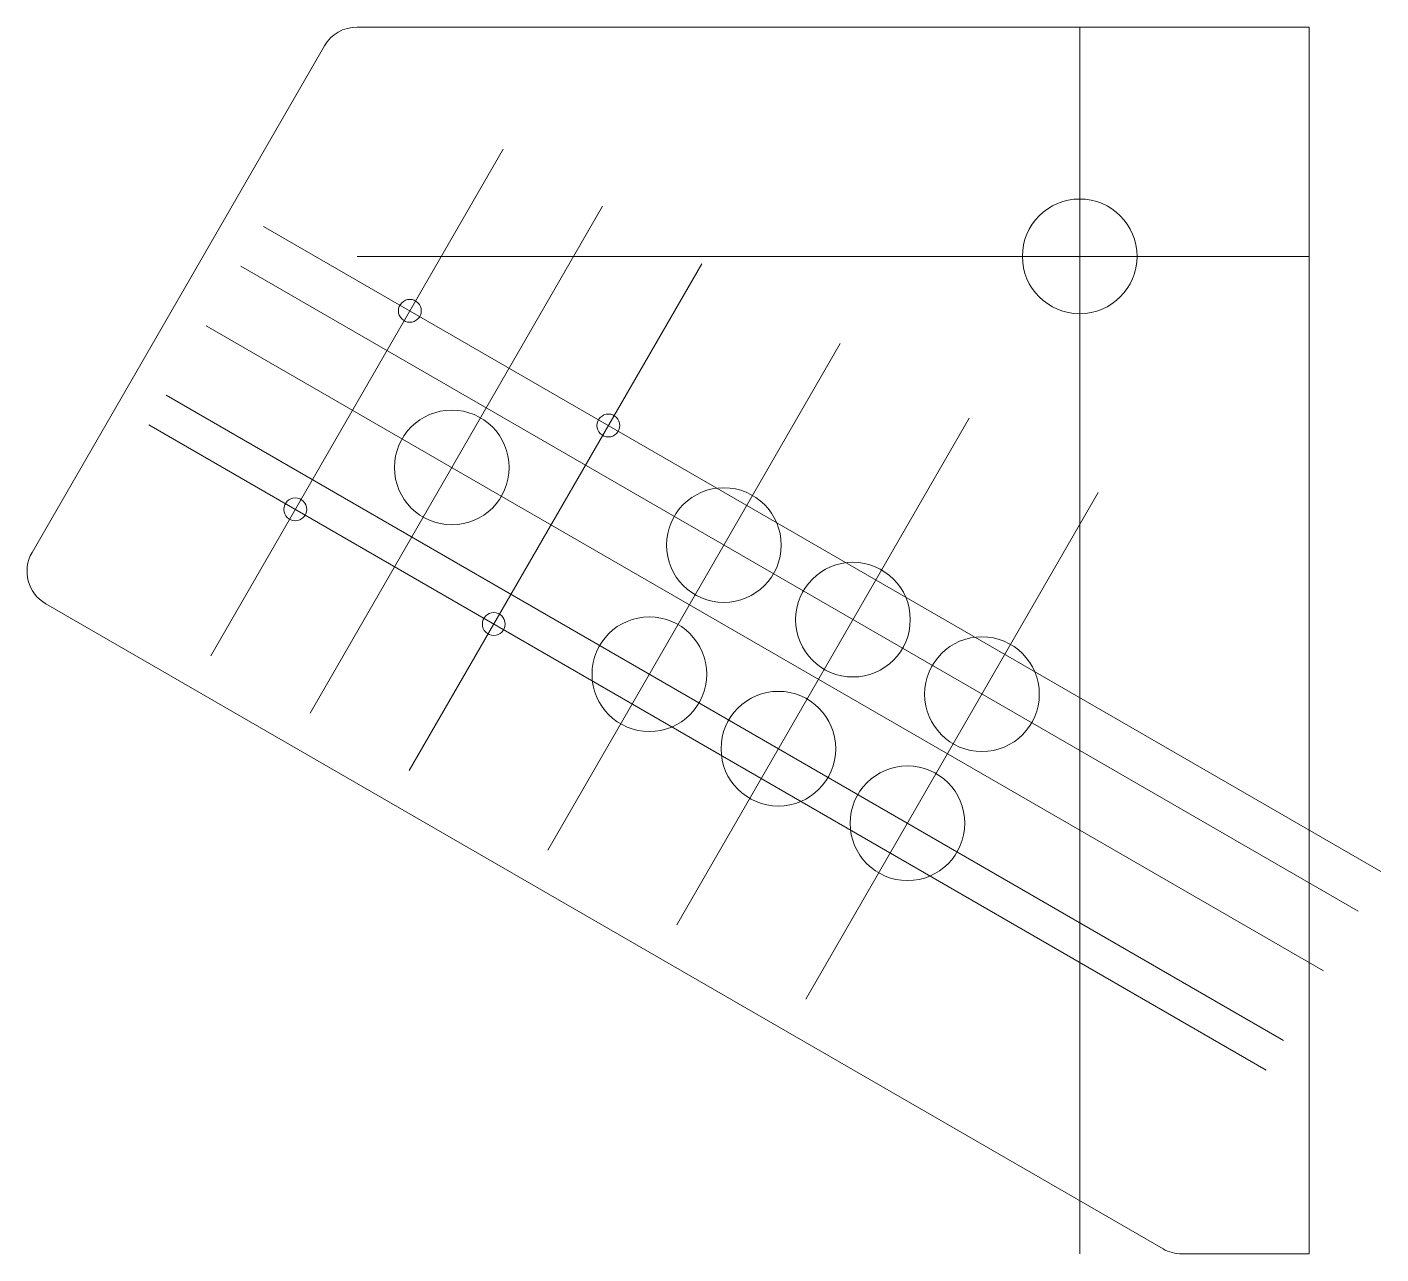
# Model space of a CAD drawing. Header units: millimetres. Extents: x -55 to 320, y 20 to 360.
import ezdxf

# ---------------------------------------------------------------- set-up
doc = ezdxf.new("R2010")
doc.units = ezdxf.units.MM
doc.layers.get('0').update_dxf_attribs({"linetype": 'CONTINUOUS', "lineweight": 0})
doc.layers.add('buttons', color=3, linetype='CONTINUOUS', lineweight=0)
doc.layers.add('guidelines', color=5, linetype='CONTINUOUS', lineweight=0)

msp = doc.modelspace()

# ---------------------------------------------------------------- linework, layer by layer
for p, q in [((300, 359.73), (36.33, 359.73)), ((300, 20), (300, 359.73)), ((-53.66, 214.23), (27.35, 354.54)), ((259.59, 21.39), (-49.86, 200.06)), ((264.78, 20), (300, 20))]:
    msp.add_line(p, q)
for centre, start, end in [((36.33, 349.35), 90, 150), ((-44.68, 209.04), 150, 240), ((264.78, 30.38), 240, 270)]:
    msp.add_arc(centre, 10.38, start, end)
at = {"layer": 'buttons'}
for centre, radius in [((236.5, 296.23), 15.88), ((50.97, 281.15), 3.17), ((62.59, 237.78), 15.88), ((105.96, 249.4), 3.17), ((19.22, 226.16), 3.17), ((137.93, 216.28), 15.88), ((173.68, 195.64), 15.88), ((74.21, 194.41), 3.17), ((117.3, 180.53), 15.88), ((209.42, 175), 15.88), ((153.04, 159.9), 15.88), ((188.79, 139.26), 15.88)]:
    msp.add_circle(centre, radius, dxfattribs=at)
at = {"layer": 'guidelines'}
for p, q in [((236.5, 20), (236.5, 359.73)), ((-4.17, 185.65), (76.84, 325.96)), ((23.33, 169.78), (104.34, 310.09)), ((319.92, 125.88), (10.46, 304.54)), ((313.57, 114.88), (4.11, 293.54)), ((300, 296.23), (36.33, 296.23)), ((50.82, 153.9), (131.83, 294.21)), ((304.04, 98.38), (-5.41, 277.04)), ((89.15, 131.78), (170.15, 272.09)), ((292.93, 79.13), (-16.53, 257.8)), ((124.89, 111.14), (205.9, 251.45)), ((288.17, 70.88), (-21.29, 249.55)), ((160.64, 90.5), (241.64, 230.81))]:
    msp.add_line(p, q, dxfattribs=at)

doc.saveas('drawing.dxf')
